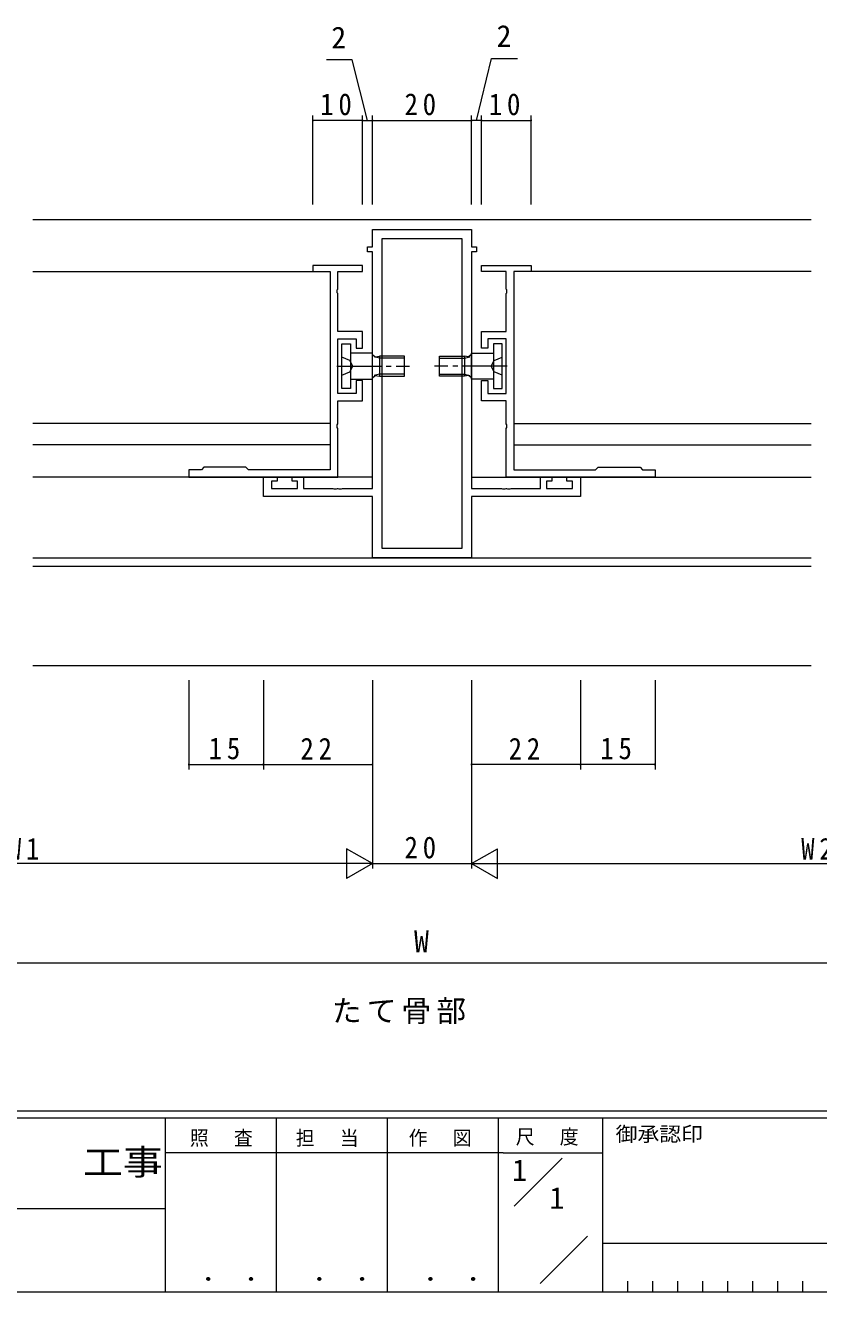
# Model space of a CAD drawing. Units: millimetres on the paper. Extents: x -420 to 373, y -297 to 267.
# Drawn here: x 69.3 to 229.3, y -297 to -41.4 of the extents above; entities that cross this region are included whole.
import ezdxf
from ezdxf.enums import TextEntityAlignment as Align

# ---------------------------------------------------------------- set-up
doc = ezdxf.new("R2010")
doc.units = ezdxf.units.MM
doc.linetypes.add('CHAIN2', pattern=[12, 9, -1, 1, -1])
doc.linetypes.add('DASHED3', pattern=[4, 3, -1])
for name, color, linetype, lineweight in [('0-1_YKK_ZWAK', 7, 'Continuous', 9), ('0-3_YKK_11', 7, 'Continuous', 9), ('0-4_YKK_12', 2, 'Continuous', 9), ('0-5_YKK_D', 6, 'Continuous', 9), ('0-6_YKK_13', 4, 'Continuous', 9)]:
    doc.layers.add(name, color=color, linetype=linetype, lineweight=lineweight)
doc.layers.add('0-2_USER1', color=3, linetype='Continuous')
doc.styles.add('ＭＳ ゴシック', font='')
doc.styles.get('ＭＳ ゴシック').set_extended_font_data('MS Gothic')

msp = doc.modelspace()

# ---------------------------------------------------------------- linework, layer by layer
at = {"layer": '0-1_YKK_ZWAK'}
for p, q in [((352.3, -260.6), (-417.7, -260.6)), ((314.5, -262), (-417.7, -262)), ((97.5, -262), (97.5, -297)), ((119.9, -262), (119.9, -297)), ((142.3, -262), (142.3, -297)), ((164.7, -262), (164.7, -297)), ((185.7, -262), (185.7, -297)), ((165.684, -268.999), (97.5, -268.999)), ((165.684, -268.999), (185.7, -268.999)), ((167.87, -279.736), (177.564, -270.043)), ((-31.3, -280.199), (97.5, -280.199)), ((173.172, -295.345), (182.696, -285.821)), ((185.7, -287.2), (286.5, -287.2)), ((190.74, -294.9), (190.74, -297)), ((195.78, -294.9), (195.78, -297)), ((200.82, -294.9), (200.82, -297)), ((205.86, -294.9), (205.86, -297)), ((210.9, -294.9), (210.9, -297)), ((215.94, -294.9), (215.94, -297)), ((220.98, -294.9), (220.98, -297)), ((226.02, -294.9), (226.02, -297)), ((-417.7, -297), (314.5, -297))]:
    msp.add_line(p, q, dxfattribs=at)
at = {"layer": '0-3_YKK_11'}
for p, q in [((139.306, -82.6), (159.306, -82.6)), ((139.306, -86.1), (139.306, -82.6)), ((159.306, -82.6), (159.306, -86.1)), ((138.306, -86.1), (139.306, -86.1)), ((138.306, -87.1), (138.306, -86.1)), ((141.236, -84.53), (141.236, -146.97)), ((157.376, -84.53), (141.236, -84.53)), ((157.376, -146.97), (157.376, -84.53)), ((157.376, -146.97), (157.376, -84.53)), ((159.306, -86.1), (160.306, -86.1)), ((160.306, -86.1), (160.306, -87.1)), ((139.306, -87.1), (138.306, -87.1)), ((139.306, -134.87), (139.306, -87.1)), ((160.306, -87.1), (159.306, -87.1)), ((159.306, -87.1), (159.306, -134.87)), ((127.306, -89.9), (127.306, -91.1)), ((137.306, -89.9), (127.306, -89.9)), ((127.306, -91.1), (130.806, -91.1)), ((130.806, -91.1), (130.806, -131.1)), ((132.306, -91.1), (137.306, -91.1)), ((132.306, -94.642), (132.306, -91.1)), ((137.306, -91.1), (137.306, -89.9)), ((161.306, -89.9), (171.306, -89.9)), ((161.306, -91.1), (161.306, -89.9)), ((166.306, -91.1), (161.306, -91.1)), ((166.306, -94.642), (166.306, -91.1)), ((171.306, -91.1), (167.806, -91.1)), ((167.806, -91.1), (167.806, -131.1)), ((171.306, -89.9), (171.306, -91.1)), ((132.186, -94.825), (132.306, -94.642)), ((132.186, -95.375), (132.186, -94.825)), ((132.306, -95.559), (132.186, -95.375)), ((132.306, -103.2), (132.306, -95.559)), ((166.426, -94.825), (166.306, -94.642)), ((166.306, -95.559), (166.426, -95.375)), ((166.306, -103.2), (166.306, -95.559)), ((166.426, -95.375), (166.426, -94.825)), ((137.306, -103.2), (132.306, -103.2)), ((132.306, -104.7), (136.006, -104.7)), ((132.306, -115.7), (132.306, -104.7)), ((136.006, -104.7), (136.006, -106.6)), ((137.306, -106.6), (137.306, -103.2)), ((161.306, -103.2), (166.306, -103.2)), ((161.306, -106.6), (161.306, -103.2)), ((162.606, -104.7), (162.606, -106.6)), ((166.306, -104.7), (162.606, -104.7)), ((166.306, -115.7), (166.306, -104.7)), ((136.006, -106.6), (137.306, -106.6)), ((162.606, -106.6), (161.306, -106.6)), ((136.006, -113.1), (136.006, -115.7)), ((137.306, -113.1), (136.006, -113.1)), ((137.306, -117.2), (137.306, -113.1)), ((161.306, -113.1), (162.606, -113.1)), ((161.306, -117.2), (161.306, -113.1)), ((162.606, -113.1), (162.606, -115.7)), ((136.006, -115.7), (132.306, -115.7)), ((132.306, -117.2), (137.306, -117.2)), ((132.306, -121.842), (132.306, -117.2)), ((166.306, -117.2), (161.306, -117.2)), ((162.606, -115.7), (166.306, -115.7)), ((166.306, -121.842), (166.306, -117.2)), ((132.186, -122.025), (132.306, -121.842)), ((132.186, -122.575), (132.186, -122.025)), ((132.306, -122.759), (132.186, -122.575)), ((166.426, -122.025), (166.306, -121.842)), ((166.306, -122.759), (166.426, -122.575)), ((166.426, -122.575), (166.426, -122.025)), ((132.306, -132.6), (132.306, -122.759)), ((166.306, -132.6), (166.306, -122.759)), ((102.306, -131.1), (102.306, -132.6)), ((104.806, -131.1), (102.306, -131.1)), ((102.306, -132.6), (132.306, -132.6)), ((105.306, -130.6), (104.806, -131.1)), ((113.806, -130.6), (105.306, -130.6)), ((114.306, -131.1), (113.806, -130.6)), ((130.806, -131.1), (114.306, -131.1)), ((117.306, -132.6), (120.106, -132.6)), ((117.306, -136.5), (117.306, -132.6)), ((120.106, -132.6), (120.106, -133.4)), ((123.106, -132.6), (125.406, -132.6)), ((123.106, -133.4), (123.106, -132.6)), ((125.406, -132.6), (125.406, -134.87)), ((196.306, -132.6), (166.306, -132.6)), ((167.806, -131.1), (184.306, -131.1)), ((173.206, -132.6), (175.506, -132.6)), ((173.206, -134.87), (173.206, -132.6)), ((175.506, -132.6), (175.506, -133.4)), ((178.506, -132.6), (181.306, -132.6)), ((178.506, -133.4), (178.506, -132.6)), ((181.306, -132.6), (181.306, -136.5)), ((184.306, -131.1), (184.806, -130.6)), ((184.806, -130.6), (193.306, -130.6)), ((193.306, -130.6), (193.806, -131.1)), ((193.806, -131.1), (196.306, -131.1)), ((196.306, -131.1), (196.306, -132.6)), ((118.936, -133.4), (118.936, -134.87)), ((120.106, -133.4), (118.936, -133.4)), ((118.936, -134.87), (124.206, -134.87)), ((124.206, -133.4), (123.106, -133.4)), ((124.206, -134.87), (124.206, -133.4)), ((125.406, -134.87), (131.347, -134.87)), ((131.347, -134.87), (131.531, -134.99)), ((131.531, -134.99), (132.081, -134.99)), ((132.081, -134.99), (132.264, -134.87)), ((132.264, -134.87), (132.347, -134.87)), ((132.347, -134.87), (132.531, -134.99)), ((132.531, -134.99), (133.081, -134.99)), ((133.081, -134.99), (133.264, -134.87)), ((133.264, -134.87), (139.306, -134.87)), ((159.306, -134.87), (165.347, -134.87)), ((165.347, -134.87), (165.531, -134.99)), ((165.531, -134.99), (166.081, -134.99)), ((166.081, -134.99), (166.264, -134.87)), ((166.264, -134.87), (166.347, -134.87)), ((166.347, -134.87), (166.531, -134.99)), ((166.531, -134.99), (167.081, -134.99)), ((167.081, -134.99), (167.264, -134.87)), ((167.264, -134.87), (173.206, -134.87)), ((174.406, -133.4), (174.406, -134.87)), ((175.506, -133.4), (174.406, -133.4)), ((174.406, -134.87), (179.676, -134.87)), ((179.676, -133.4), (178.506, -133.4)), ((179.676, -134.87), (179.676, -133.4)), ((139.306, -136.5), (117.306, -136.5)), ((139.306, -148.9), (139.306, -136.5)), ((159.306, -136.5), (159.306, -148.9)), ((181.306, -136.5), (159.306, -136.5)), ((141.236, -146.97), (157.376, -146.97)), ((159.306, -148.9), (139.306, -148.9))]:
    msp.add_line(p, q, dxfattribs=at)
at = {"layer": '0-4_YKK_12'}
for p, q in [((70.806, -80.6), (227.806, -80.6)), ((70.806, -91.1), (130.806, -91.1)), ((130.806, -91.1), (130.806, -126.1)), ((227.806, -91.1), (167.806, -91.1)), ((167.806, -91.1), (167.806, -126.1)), ((130.806, -121.8), (70.806, -121.8)), ((167.806, -121.8), (227.806, -121.8)), ((130.806, -126.1), (70.806, -126.1)), ((167.806, -126.1), (227.806, -126.1)), ((139.306, -132.6), (70.806, -132.6)), ((159.306, -132.6), (227.806, -132.6)), ((227.806, -148.97), (70.806, -148.97)), ((70.806, -150.6), (227.806, -150.6)), ((70.806, -170.6), (227.806, -170.6))]:
    msp.add_line(p, q, dxfattribs=at)
at = {"layer": '0-5_YKK_D'}
for p, q in [((135.218, -48.39), (130.018, -48.39)), ((138.306, -60.6), (135.218, -48.39)), ((160.306, -60.6), (163.34, -48.082)), ((163.34, -48.082), (168.54, -48.082)), ((127.306, -77.6), (127.306, -59.6)), ((137.306, -60.6), (127.306, -60.6)), ((137.306, -77.6), (137.306, -59.6)), ((137.306, -77.6), (137.306, -59.6)), ((137.306, -60.6), (139.306, -60.6)), ((139.306, -77.6), (139.306, -59.6)), ((139.306, -77.6), (139.306, -59.6)), ((139.306, -60.6), (159.306, -60.6)), ((159.306, -77.6), (159.306, -59.6)), ((159.306, -77.6), (159.306, -59.6)), ((161.306, -60.6), (159.306, -60.6)), ((161.306, -77.6), (161.306, -59.6)), ((161.306, -77.6), (161.306, -59.6)), ((161.306, -60.6), (171.306, -60.6)), ((171.306, -77.6), (171.306, -59.6)), ((102.306, -173.601), (102.306, -191.6)), ((117.306, -173.601), (117.306, -191.6)), ((117.306, -173.601), (117.306, -191.6)), ((139.306, -173.601), (139.306, -191.6)), ((139.306, -173.601), (139.306, -211.6)), ((139.306, -173.601), (139.306, -211.6)), ((159.306, -173.601), (159.306, -191.6)), ((159.306, -173.601), (159.306, -211.6)), ((159.306, -173.601), (159.306, -211.6)), ((181.306, -173.601), (181.306, -191.6)), ((181.306, -173.601), (181.306, -191.6)), ((196.306, -173.601), (196.306, -191.6)), ((102.306, -190.6), (117.306, -190.6)), ((117.306, -190.6), (139.306, -190.6)), ((181.306, -190.6), (159.306, -190.6)), ((196.306, -190.6), (181.306, -190.6)), ((134.11, -207.6), (134.11, -213.6)), ((139.306, -210.6), (134.11, -207.6)), ((159.306, -210.6), (164.502, -207.6)), ((164.502, -213.6), (164.502, -207.6)), ((133.306, -210.6), (5.306, -210.6)), ((139.306, -210.6), (128.913, -210.6)), ((139.306, -210.6), (134.11, -213.6)), ((139.306, -210.6), (159.306, -210.6)), ((159.306, -210.6), (169.698, -210.6)), ((159.306, -210.6), (164.502, -213.6)), ((165.306, -210.6), (293.306, -210.6)), ((6.306, -230.6), (292.306, -230.6))]:
    msp.add_line(p, q, dxfattribs=at)
for centre, start, end in [((127.306, -60.6), 0, 180), ((127.306, -60.6), 180, 0), ((137.306, -60.6), 0, 180), ((137.306, -60.6), 0, 180), ((137.306, -60.6), 180, 0), ((137.306, -60.6), 180, 0), ((139.306, -60.6), 0, 180), ((139.306, -60.6), 0, 180), ((139.306, -60.6), 180, 0), ((139.306, -60.6), 180, 0), ((159.306, -60.6), 0, 180), ((159.306, -60.6), 0, 180), ((159.306, -60.6), 180, 0), ((159.306, -60.6), 180, 0), ((161.306, -60.6), 0, 180), ((161.306, -60.6), 0, 180), ((161.306, -60.6), 180, 0), ((161.306, -60.6), 180, 0), ((171.306, -60.6), 0, 180), ((171.306, -60.6), 180, 0), ((102.306, -190.6), 0, 180), ((102.306, -190.6), 180, 0), ((117.306, -190.6), 0, 180), ((117.306, -190.6), 0, 180), ((117.306, -190.6), 180, 0), ((117.306, -190.6), 180, 0), ((139.306, -190.6), 0, 180), ((139.306, -190.6), 180, 0), ((159.306, -190.6), 0, 180), ((159.306, -190.6), 180, 0), ((181.306, -190.6), 0, 180), ((181.306, -190.6), 0, 180), ((181.306, -190.6), 180, 0), ((181.306, -190.6), 180, 0), ((196.306, -190.6), 0, 180), ((196.306, -190.6), 180, 0)]:
    msp.add_arc(centre, 0.106, start, end, dxfattribs=at)
at = {"layer": '0-6_YKK_13'}
for p, q in [((133.106, -105.7), (134.906, -105.7)), ((133.106, -114.7), (133.106, -105.7)), ((134.906, -105.7), (134.906, -114.7)), ((165.506, -105.7), (163.706, -105.7)), ((163.706, -105.7), (163.706, -114.7)), ((165.506, -114.7), (165.506, -105.7)), ((139.306, -107.6), (134.906, -107.6)), ((139.306, -112.8), (139.306, -107.6)), ((140.706, -108.579), (139.691, -108.339)), ((140.706, -108.2), (140.706, -112.2)), ((145.806, -108.2), (140.706, -108.2)), ((145.806, -108.579), (140.706, -108.579)), ((145.806, -112.2), (145.806, -108.2)), ((152.806, -108.2), (157.906, -108.2)), ((152.806, -112.2), (152.806, -108.2)), ((152.806, -108.579), (157.906, -108.579)), ((157.906, -108.2), (157.906, -112.2)), ((157.906, -108.579), (158.921, -108.339)), ((159.306, -107.6), (163.706, -107.6)), ((159.306, -112.8), (159.306, -107.6)), ((139.306, -112.548), (139.893, -112.056)), ((140.706, -111.821), (139.691, -112.062)), ((139.893, -112.056), (140.706, -112.2)), ((145.806, -111.821), (140.706, -111.821)), ((140.706, -112.2), (145.806, -112.2)), ((152.806, -111.821), (157.906, -111.821)), ((157.906, -112.2), (152.806, -112.2)), ((157.906, -111.821), (158.921, -112.062)), ((158.718, -112.056), (157.906, -112.2)), ((159.306, -112.548), (158.718, -112.056)), ((134.906, -114.7), (133.106, -114.7)), ((134.906, -112.8), (139.306, -112.8)), ((163.706, -112.8), (159.306, -112.8)), ((163.706, -114.7), (165.506, -114.7))]:
    msp.add_line(p, q, dxfattribs=at)
at = {"layer": '0-6_YKK_13', "linetype": 'DASHED3'}
for p, q in [((134.731, -109.055), (133.106, -108.4)), ((135.34, -110.2), (134.731, -109.055)), ((163.272, -110.2), (163.88, -109.055)), ((163.88, -109.055), (165.506, -108.4)), ((133.106, -112), (134.731, -111.345)), ((134.731, -111.345), (135.34, -110.2)), ((163.88, -111.345), (163.272, -110.2)), ((165.506, -112), (163.88, -111.345))]:
    msp.add_line(p, q, dxfattribs=at)
at = {"layer": '0-6_YKK_13', "linetype": 'CHAIN2'}
for p, q in [((132.106, -110.2), (146.806, -110.2)), ((166.506, -110.2), (151.806, -110.2))]:
    msp.add_line(p, q, dxfattribs=at)
at = {"layer": '0-6_YKK_13'}
for points in [[(139.306, -107.853), (139.893, -108.345), (140.706, -108.2)], [(159.306, -107.853), (158.718, -108.345), (157.906, -108.2)]]:
    msp.add_lwpolyline(points, dxfattribs=at)

# ---------------------------------------------------------------- texts
at = {"layer": '0-1_YKK_ZWAK', "style": 'ＭＳ ゴシック', "width": 1.1}
msp.add_text('御承認印', height=2.933, dxfattribs=at).set_placement((188.367, -267.533), align=Align.BOTTOM_LEFT)
at = {"layer": '0-1_YKK_ZWAK', "color": 2, "style": 'ＭＳ ゴシック', "width": 1.15}
msp.add_text('工事', height=5.132, dxfattribs=at).set_placement((80.931, -274.956), align=Align.BOTTOM_LEFT)
at = {"layer": '0-1_YKK_ZWAK', "color": 3, "style": 'ＭＳ ゴシック', "width": 1.15}
for p in [(101.955, -295.946), (124.355, -295.946), (146.755, -295.946)]:
    msp.add_text(' ． ．', height=3.666, dxfattribs=at).set_placement(p, align=Align.BOTTOM_LEFT)
at = {"layer": '0-1_YKK_ZWAK', "char_height": 2.933, "attachment_point": 7, "style": 'ＭＳ ゴシック'}
for s, insert in [('\\T1.17;\\W0.95;照\\~\\~査', (102.489, -267.78)), ('\\T1.17;\\W0.95;担\\~\\~当', (123.855, -267.78)), ('\\T1.17;\\W0.95;作\\~\\~図', (146.62, -267.762)), ('\\T1.17;\\W0.95;尺\\~\\~度', (168.212, -267.537))]:
    msp.add_mtext(s, dxfattribs=dict(at, insert=insert))
at = {"layer": '0-2_USER1', "style": 'ＭＳ ゴシック'}
for p in [(167.5, -275.999), (175.033, -281.599)]:
    msp.add_text('1', height=4.399, dxfattribs=at).set_placement(p, align=Align.BOTTOM_LEFT)
at = {"layer": '0-2_USER1', "insert": (131.125, -242.995), "char_height": 4.399, "attachment_point": 7, "style": 'ＭＳ ゴシック'}
msp.add_mtext('\\T1.17;たて骨部', dxfattribs=at)
at = {"layer": '0-5_YKK_D', "color": 3, "style": 'ＭＳ ゴシック'}
for s, p in [('2', (131.018, -47.39)), ('2', (164.34, -47.082)), ('W', (147.706, -229.8))]:
    msp.add_text(s, height=4.399, dxfattribs=at).set_placement(p, align=Align.BOTTOM_LEFT)
at = {"layer": '0-5_YKK_D', "color": 3, "char_height": 4.399, "attachment_point": 7, "style": 'ＭＳ ゴシック'}
for s, insert in [('\\T1.36;\\W0.9;10', (128.786, -59.6)), ('\\T1.36;\\W0.9;20', (145.786, -59.6)), ('\\T1.36;\\W0.9;10', (162.786, -59.6)), ('\\T1.36;\\W0.9;15', (106.286, -189.6)), ('\\T1.36;\\W0.9;22', (124.786, -189.6)), ('\\T1.36;\\W0.9;22', (166.786, -189.6)), ('\\T1.36;\\W0.9;15', (185.286, -189.6)), ('\\T1.36;\\W0.9;W1', (65.786, -209.8)), ('\\T1.36;\\W0.9;20', (145.786, -209.6)), ('\\T1.36;\\W0.9;W2', (225.786, -209.8))]:
    msp.add_mtext(s, dxfattribs=dict(at, insert=insert))

doc.saveas('drawing.dxf')
